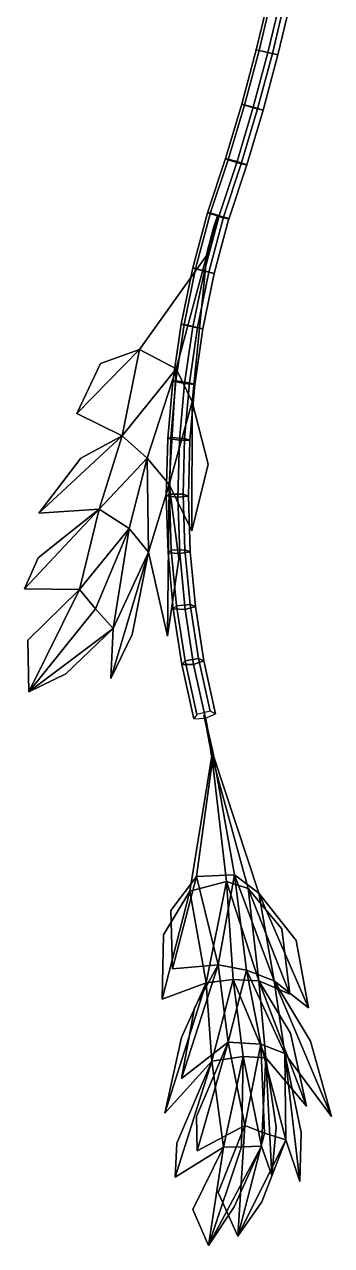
# Model space of a CAD drawing. Header units: metres. Extents: x -349 to 464, y -383 to 362.
# Drawn here: x -22.6 to 8.2, y -383.1 to -260.5 of the extents above; entities that cross this region are included whole.
import ezdxf

# ---------------------------------------------------------------- set-up
doc = ezdxf.new("R2010")
doc.units = ezdxf.units.M

msp = doc.modelspace()

# ---------------------------------------------------------------- linework, layer by layer
at = {"layer": 'Breeder_Leaf', "color": 3}
for points in [[(-11.064, -293.0992, 518.1048), (-7.3865, -295.0323, 513.5683), (-4.2869, -283.6145, 508.9415)], [(-11.064, -293.0992, 518.1048), (-4.2869, -283.6145, 508.9415), (-7.3865, -295.0323, 513.5683)], [(-4.2869, -283.6145, 508.9415), (-7.3865, -295.0323, 513.5683), (-5.7569, -298.3456, 508.1128)], [(-4.2869, -283.6145, 508.9415), (-5.7569, -298.3456, 508.1128), (-7.3865, -295.0323, 513.5683)], [(-11.064, -293.0992, 518.1048), (-17.3657, -299.5096, 527.852), (-12.7993, -301.7716, 521.1808)], [(-11.064, -293.0992, 518.1048), (-12.7993, -301.7716, 521.1808), (-17.3657, -299.5096, 527.852)], [(-11.064, -293.0992, 518.1048), (-14.9875, -294.496, 523.9811), (-17.3657, -299.5096, 527.852)], [(-11.064, -293.0992, 518.1048), (-17.3657, -299.5096, 527.852), (-14.9875, -294.496, 523.9811)], [(-11.064, -293.0992, 518.1048), (-12.7993, -301.7716, 521.1808), (-7.3865, -295.0323, 513.5683)], [(-11.064, -293.0992, 518.1048), (-7.3865, -295.0323, 513.5683), (-12.7993, -301.7716, 521.1808)], [(-12.7993, -301.7716, 521.1808), (-10.2894, -304.0054, 516.4599), (-7.3865, -295.0323, 513.5683)], [(-12.7993, -301.7716, 521.1808), (-7.3865, -295.0323, 513.5683), (-10.2894, -304.0054, 516.4599)], [(-7.3865, -295.0323, 513.5683), (-10.2894, -304.0054, 516.4599), (-8.06756, -306.6414, 511.7973)], [(-7.3865, -295.0323, 513.5683), (-8.06756, -306.6414, 511.7973), (-10.2894, -304.0054, 516.4599)], [(-7.3865, -295.0323, 513.5683), (-8.06756, -306.6414, 511.7973), (-5.7569, -298.3456, 508.1128)], [(-7.3865, -295.0323, 513.5683), (-5.7569, -298.3456, 508.1128), (-8.06756, -306.6414, 511.7973)], [(-8.06756, -306.6414, 511.7973), (-5.8173, -311.3102, 505.1596), (-5.7569, -298.3456, 508.1128)], [(-8.06756, -306.6414, 511.7973), (-5.7569, -298.3456, 508.1128), (-5.8173, -311.3102, 505.1596)], [(-5.8173, -311.3102, 505.1596), (-4.1636, -304.6199, 505.0266), (-5.7569, -298.3456, 508.1128)], [(-5.8173, -311.3102, 505.1596), (-5.7569, -298.3456, 508.1128), (-4.1636, -304.6199, 505.0266)], [(-12.7993, -301.7716, 521.1808), (-21.1648, -309.5202, 531.9243), (-15.1002, -309.1139, 522.9799)], [(-12.7993, -301.7716, 521.1808), (-15.1002, -309.1139, 522.9799), (-21.1648, -309.5202, 531.9243)], [(-12.7993, -301.7716, 521.1808), (-16.9452, -303.9931, 527.9279), (-21.1648, -309.5202, 531.9243)], [(-12.7993, -301.7716, 521.1808), (-21.1648, -309.5202, 531.9243), (-16.9452, -303.9931, 527.9279)], [(-12.7993, -301.7716, 521.1808), (-15.1002, -309.1139, 522.9799), (-10.2894, -304.0054, 516.4599)], [(-12.7993, -301.7716, 521.1808), (-10.2894, -304.0054, 516.4599), (-15.1002, -309.1139, 522.9799)], [(-15.1002, -309.1139, 522.9799), (-12.08976, -311.0743, 519.2153), (-10.2894, -304.0054, 516.4599)], [(-15.1002, -309.1139, 522.9799), (-10.2894, -304.0054, 516.4599), (-12.08976, -311.0743, 519.2153)], [(-10.2894, -304.0054, 516.4599), (-12.08976, -311.0743, 519.2153), (-10.1521, -313.4292, 515.088)], [(-10.2894, -304.0054, 516.4599), (-10.1521, -313.4292, 515.088), (-12.08976, -311.0743, 519.2153)], [(-10.2894, -304.0054, 516.4599), (-10.1521, -313.4292, 515.088), (-8.06756, -306.6414, 511.7973)], [(-10.2894, -304.0054, 516.4599), (-8.06756, -306.6414, 511.7973), (-10.1521, -313.4292, 515.088)], [(-10.1521, -313.4292, 515.088), (-8.2628, -321.8907, 508.5822), (-8.06756, -306.6414, 511.7973)], [(-10.1521, -313.4292, 515.088), (-8.06756, -306.6414, 511.7973), (-8.2628, -321.8907, 508.5822)], [(-8.2628, -321.8907, 508.5822), (-7.1026, -314.1074, 508.4471), (-8.06756, -306.6414, 511.7973)], [(-8.2628, -321.8907, 508.5822), (-8.06756, -306.6414, 511.7973), (-7.1026, -314.1074, 508.4471)], [(-15.1002, -309.1139, 522.9799), (-22.6166, -317.123, 529.308), (-17.09058, -317.1763, 525.6002)], [(-15.1002, -309.1139, 522.9799), (-17.09058, -317.1763, 525.6002), (-22.6166, -317.123, 529.308)], [(-15.1002, -309.1139, 522.9799), (-21.2389, -314.0067, 528.6815), (-22.6166, -317.123, 529.308)], [(-15.1002, -309.1139, 522.9799), (-22.6166, -317.123, 529.308), (-21.2389, -314.0067, 528.6815)], [(-15.1002, -309.1139, 522.9799), (-17.09058, -317.1763, 525.6002), (-12.08976, -311.0743, 519.2153)], [(-15.1002, -309.1139, 522.9799), (-12.08976, -311.0743, 519.2153), (-17.09058, -317.1763, 525.6002)], [(-17.09058, -317.1763, 525.6002), (-15.4929, -319.1398, 521.6427), (-12.08976, -311.0743, 519.2153)], [(-17.09058, -317.1763, 525.6002), (-12.08976, -311.0743, 519.2153), (-15.4929, -319.1398, 521.6427)], [(-12.08976, -311.0743, 519.2153), (-15.4929, -319.1398, 521.6427), (-13.699, -321.1053, 517.7905)], [(-12.08976, -311.0743, 519.2153), (-13.699, -321.1053, 517.7905), (-15.4929, -319.1398, 521.6427)], [(-12.08976, -311.0743, 519.2153), (-13.699, -321.1053, 517.7905), (-10.1521, -313.4292, 515.088)], [(-12.08976, -311.0743, 519.2153), (-10.1521, -313.4292, 515.088), (-13.699, -321.1053, 517.7905)], [(-13.699, -321.1053, 517.7905), (-13.9504, -326.1296, 512.5123), (-10.1521, -313.4292, 515.088)], [(-13.699, -321.1053, 517.7905), (-10.1521, -313.4292, 515.088), (-13.9504, -326.1296, 512.5123)], [(-13.9504, -326.1296, 512.5123), (-11.8038, -321.7133, 511.8895), (-10.1521, -313.4292, 515.088)], [(-13.9504, -326.1296, 512.5123), (-10.1521, -313.4292, 515.088), (-11.8038, -321.7133, 511.8895)], [(-17.09058, -317.1763, 525.6002), (-22.2627, -322.2799, 525.2549), (-22.1833, -327.4681, 522.1841)], [(-17.09058, -317.1763, 525.6002), (-22.1833, -327.4681, 522.1841), (-22.2627, -322.2799, 525.2549)], [(-17.09058, -317.1763, 525.6002), (-22.1833, -327.4681, 522.1841), (-15.4929, -319.1398, 521.6427)], [(-17.09058, -317.1763, 525.6002), (-15.4929, -319.1398, 521.6427), (-22.1833, -327.4681, 522.1841)], [(-15.4929, -319.1398, 521.6427), (-22.1833, -327.4681, 522.1841), (-13.699, -321.1053, 517.7905)], [(-15.4929, -319.1398, 521.6427), (-13.699, -321.1053, 517.7905), (-22.1833, -327.4681, 522.1841)], [(-22.1833, -327.4681, 522.1841), (-18.4585, -325.6565, 519.042), (-13.699, -321.1053, 517.7905)], [(-22.1833, -327.4681, 522.1841), (-13.699, -321.1053, 517.7905), (-18.4585, -325.6565, 519.042)], [(-6.01143, -347.4688, 521.0086), (-2.3165, -346.5021, 516.1864), (-3.7934, -333.9067, 515.4406)], [(-6.01143, -347.4688, 521.0086), (-3.7934, -333.9067, 515.4406), (-2.3165, -346.5021, 516.1864)], [(-5.3253, -346.0015, 524.1641), (-1.5212, -345.8316, 519.3329), (-3.6731, -333.7837, 515.927)], [(-5.3253, -346.0015, 524.1641), (-3.6731, -333.7837, 515.927), (-1.5212, -345.8316, 519.3329)], [(-3.7934, -333.9067, 515.4406), (-2.3165, -346.5021, 516.1864), (-0.1386, -347.2109, 510.0098)], [(-3.7934, -333.9067, 515.4406), (-0.1386, -347.2109, 510.0098), (-2.3165, -346.5021, 516.1864)], [(-3.6731, -333.7837, 515.927), (-1.5212, -345.8316, 519.3329), (0.9108, -347.6734, 513.4944)], [(-3.6731, -333.7837, 515.927), (0.9108, -347.6734, 513.4944), (-1.5212, -345.8316, 519.3329)], [(-5.3253, -346.0015, 524.1641), (-7.9031, -349.4134, 529.9598), (-7.7506, -355.2882, 533.3122)], [(-5.3253, -346.0015, 524.1641), (-7.7506, -355.2882, 533.3122), (-7.9031, -349.4134, 529.9598)], [(-5.3253, -346.0015, 524.1641), (-7.7506, -355.2882, 533.3122), (-3.159, -354.8581, 526.2975)], [(-5.3253, -346.0015, 524.1641), (-3.159, -354.8581, 526.2975), (-7.7506, -355.2882, 533.3122)], [(-6.01143, -347.4688, 521.0086), (-4.3511, -356.6829, 521.1741), (-2.3165, -346.5021, 516.1864)], [(-6.01143, -347.4688, 521.0086), (-2.3165, -346.5021, 516.1864), (-4.3511, -356.6829, 521.1741)], [(-5.3253, -346.0015, 524.1641), (-3.159, -354.8581, 526.2975), (-1.5212, -345.8316, 519.3329)], [(-5.3253, -346.0015, 524.1641), (-1.5212, -345.8316, 519.3329), (-3.159, -354.8581, 526.2975)], [(-4.3511, -356.6829, 521.1741), (-1.659, -356.3436, 516.0542), (-2.3165, -346.5021, 516.1864)], [(-4.3511, -356.6829, 521.1741), (-2.3165, -346.5021, 516.1864), (-1.659, -356.3436, 516.0542)], [(-3.159, -354.8581, 526.2975), (-0.3099, -355.4249, 521.2838), (-1.5212, -345.8316, 519.3329)], [(-3.159, -354.8581, 526.2975), (-1.5212, -345.8316, 519.3329), (-0.3099, -355.4249, 521.2838)], [(-2.3165, -346.5021, 516.1864), (0.9086, -356.4802, 510.8568), (-0.1386, -347.2109, 510.0098)], [(-2.3165, -346.5021, 516.1864), (-0.1386, -347.2109, 510.0098), (0.9086, -356.4802, 510.8568)], [(-2.3165, -346.5021, 516.1864), (-1.659, -356.3436, 516.0542), (0.9086, -356.4802, 510.8568)], [(-2.3165, -346.5021, 516.1864), (0.9086, -356.4802, 510.8568), (-1.659, -356.3436, 516.0542)], [(-1.5212, -345.8316, 519.3329), (2.4444, -356.4801, 516.2913), (0.9108, -347.6734, 513.4944)], [(-1.5212, -345.8316, 519.3329), (0.9108, -347.6734, 513.4944), (2.4444, -356.4801, 516.2913)], [(-1.5212, -345.8316, 519.3329), (-0.3099, -355.4249, 521.2838), (2.4444, -356.4801, 516.2913)], [(-1.5212, -345.8316, 519.3329), (2.4444, -356.4801, 516.2913), (-0.3099, -355.4249, 521.2838)], [(-6.01143, -347.4688, 521.0086), (-8.7977, -358.3178, 528.1044), (-4.3511, -356.6829, 521.1741)], [(-6.01143, -347.4688, 521.0086), (-4.3511, -356.6829, 521.1741), (-8.7977, -358.3178, 528.1044)], [(-6.01143, -347.4688, 521.0086), (-8.662, -351.8712, 526.0554), (-8.7977, -358.3178, 528.1044)], [(-6.01143, -347.4688, 521.0086), (-8.7977, -358.3178, 528.1044), (-8.662, -351.8712, 526.0554)], [(0.9086, -356.4802, 510.8568), (4.0291, -357.811, 503.1488), (-0.1386, -347.2109, 510.0098)], [(0.9086, -356.4802, 510.8568), (-0.1386, -347.2109, 510.0098), (4.0291, -357.811, 503.1488)], [(4.0291, -357.811, 503.1488), (3.2441, -351.2636, 505.1558), (-0.1386, -347.2109, 510.0098)], [(4.0291, -357.811, 503.1488), (-0.1386, -347.2109, 510.0098), (3.2441, -351.2636, 505.1558)], [(2.4444, -356.4801, 516.2913), (5.9063, -359.1891, 509.1082), (0.9108, -347.6734, 513.4944)], [(2.4444, -356.4801, 516.2913), (0.9108, -347.6734, 513.4944), (5.9063, -359.1891, 509.1082)], [(5.9063, -359.1891, 509.1082), (4.6854, -352.4292, 509.678), (0.9108, -347.6734, 513.4944)], [(5.9063, -359.1891, 509.1082), (0.9108, -347.6734, 513.4944), (4.6854, -352.4292, 509.678)], [(-3.159, -354.8581, 526.2975), (-6.848, -366.2978, 536.3458), (-2.1414, -362.6261, 527.3286)], [(-3.159, -354.8581, 526.2975), (-2.1414, -362.6261, 527.3286), (-6.848, -366.2978, 536.3458)], [(-3.159, -354.8581, 526.2975), (-5.541, -359.188, 532.8721), (-6.848, -366.2978, 536.3458)], [(-3.159, -354.8581, 526.2975), (-6.848, -366.2978, 536.3458), (-5.541, -359.188, 532.8721)], [(-3.159, -354.8581, 526.2975), (-2.1414, -362.6261, 527.3286), (-0.3099, -355.4249, 521.2838)], [(-3.159, -354.8581, 526.2975), (-0.3099, -355.4249, 521.2838), (-2.1414, -362.6261, 527.3286)], [(-2.1414, -362.6261, 527.3286), (1.1224, -362.8252, 523.2806), (-0.3099, -355.4249, 521.2838)], [(-2.1414, -362.6261, 527.3286), (-0.3099, -355.4249, 521.2838), (1.1224, -362.8252, 523.2806)], [(-0.3099, -355.4249, 521.2838), (3.5428, -363.7908, 518.8597), (2.4444, -356.4801, 516.2913)], [(-0.3099, -355.4249, 521.2838), (2.4444, -356.4801, 516.2913), (3.5428, -363.7908, 518.8597)], [(-0.3099, -355.4249, 521.2838), (1.1224, -362.8252, 523.2806), (3.5428, -363.7908, 518.8597)], [(-0.3099, -355.4249, 521.2838), (3.5428, -363.7908, 518.8597), (1.1224, -362.8252, 523.2806)], [(-4.3511, -356.6829, 521.1741), (-8.5114, -369.7516, 528.7467), (-3.7947, -364.5388, 520.5294)], [(-4.3511, -356.6829, 521.1741), (-3.7947, -364.5388, 520.5294), (-8.5114, -369.7516, 528.7467)], [(-4.3511, -356.6829, 521.1741), (-6.8454, -362.1558, 526.7842), (-8.5114, -369.7516, 528.7467)], [(-4.3511, -356.6829, 521.1741), (-8.5114, -369.7516, 528.7467), (-6.8454, -362.1558, 526.7842)], [(-4.3511, -356.6829, 521.1741), (-3.7947, -364.5388, 520.5294), (-1.659, -356.3436, 516.0542)], [(-4.3511, -356.6829, 521.1741), (-1.659, -356.3436, 516.0542), (-3.7947, -364.5388, 520.5294)], [(-3.7947, -364.5388, 520.5294), (-0.6437, -364.0664, 516.4153), (-1.659, -356.3436, 516.0542)], [(-3.7947, -364.5388, 520.5294), (-1.659, -356.3436, 516.0542), (-0.6437, -364.0664, 516.4153)], [(-1.659, -356.3436, 516.0542), (1.6094, -364.2168, 511.8071), (0.9086, -356.4802, 510.8568)], [(-1.659, -356.3436, 516.0542), (0.9086, -356.4802, 510.8568), (1.6094, -364.2168, 511.8071)], [(-1.659, -356.3436, 516.0542), (-0.6437, -364.0664, 516.4153), (1.6094, -364.2168, 511.8071)], [(-1.659, -356.3436, 516.0542), (1.6094, -364.2168, 511.8071), (-0.6437, -364.0664, 516.4153)], [(1.6094, -364.2168, 511.8071), (5.7182, -369.0704, 503.0292), (0.9086, -356.4802, 510.8568)], [(1.6094, -364.2168, 511.8071), (0.9086, -356.4802, 510.8568), (5.7182, -369.0704, 503.0292)], [(5.7182, -369.0704, 503.0292), (4.09372, -361.7319, 505.364), (0.9086, -356.4802, 510.8568)], [(5.7182, -369.0704, 503.0292), (0.9086, -356.4802, 510.8568), (4.09372, -361.7319, 505.364)], [(3.5428, -363.7908, 518.8597), (8.226, -370.0997, 511.3927), (2.4444, -356.4801, 516.2913)], [(3.5428, -363.7908, 518.8597), (2.4444, -356.4801, 516.2913), (8.226, -370.0997, 511.3927)], [(8.226, -370.0997, 511.3927), (6.1115, -362.5515, 512.0977), (2.4444, -356.4801, 516.2913)], [(8.226, -370.0997, 511.3927), (2.4444, -356.4801, 516.2913), (6.1115, -362.5515, 512.0977)], [(-2.1414, -362.6261, 527.3286), (-5.3298, -370.1045, 532.6237), (-5.2732, -373.5542, 532.9371)], [(-2.1414, -362.6261, 527.3286), (-5.2732, -373.5542, 532.9371), (-5.3298, -370.1045, 532.6237)], [(-2.1414, -362.6261, 527.3286), (-5.2732, -373.5542, 532.9371), (-0.4884, -370.9934, 529.0852)], [(-2.1414, -362.6261, 527.3286), (-0.4884, -370.9934, 529.0852), (-5.2732, -373.5542, 532.9371)], [(-2.1414, -362.6261, 527.3286), (-0.4884, -370.9934, 529.0852), (1.1224, -362.8252, 523.2806)], [(-2.1414, -362.6261, 527.3286), (1.1224, -362.8252, 523.2806), (-0.4884, -370.9934, 529.0852)], [(-0.4884, -370.9934, 529.0852), (1.4756, -371.7594, 524.887), (1.1224, -362.8252, 523.2806)], [(-0.4884, -370.9934, 529.0852), (1.1224, -362.8252, 523.2806), (1.4756, -371.7594, 524.887)], [(1.1224, -362.8252, 523.2806), (3.627, -372.4559, 520.7873), (3.5428, -363.7908, 518.8597)], [(1.1224, -362.8252, 523.2806), (3.5428, -363.7908, 518.8597), (3.627, -372.4559, 520.7873)], [(1.1224, -362.8252, 523.2806), (1.4756, -371.7594, 524.887), (3.627, -372.4559, 520.7873)], [(1.1224, -362.8252, 523.2806), (3.627, -372.4559, 520.7873), (1.4756, -371.7594, 524.887)], [(-3.7947, -364.5388, 520.5294), (-2.6249, -373.1675, 520.4467), (-0.6437, -364.0664, 516.4153)], [(-3.7947, -364.5388, 520.5294), (-0.6437, -364.0664, 516.4153), (-2.6249, -373.1675, 520.4467)], [(-2.6249, -373.1675, 520.4467), (-0.8094, -373.1443, 516.1139), (-0.6437, -364.0664, 516.4153)], [(-2.6249, -373.1675, 520.4467), (-0.6437, -364.0664, 516.4153), (-0.8094, -373.1443, 516.1139)], [(-0.6437, -364.0664, 516.4153), (-0.8094, -373.1443, 516.1139), (1.1994, -373.0843, 511.8852)], [(-0.6437, -364.0664, 516.4153), (1.1994, -373.0843, 511.8852), (-0.8094, -373.1443, 516.1139)], [(-0.6437, -364.0664, 516.4153), (1.1994, -373.0843, 511.8852), (1.6094, -364.2168, 511.8071)], [(-0.6437, -364.0664, 516.4153), (1.6094, -364.2168, 511.8071), (1.1994, -373.0843, 511.8852)], [(3.627, -372.4559, 520.7873), (5.05376, -376.6396, 514.9885), (3.5428, -363.7908, 518.8597)], [(3.627, -372.4559, 520.7873), (3.5428, -363.7908, 518.8597), (5.05376, -376.6396, 514.9885)], [(5.05376, -376.6396, 514.9885), (5.1698, -371.6947, 514.8021), (3.5428, -363.7908, 518.8597)], [(5.05376, -376.6396, 514.9885), (3.5428, -363.7908, 518.8597), (5.1698, -371.6947, 514.8021)], [(-3.7947, -364.5388, 520.5294), (-7.4695, -376.2077, 523.8489), (-2.6249, -373.1675, 520.4467)], [(-3.7947, -364.5388, 520.5294), (-2.6249, -373.1675, 520.4467), (-7.4695, -376.2077, 523.8489)], [(-3.7947, -364.5388, 520.5294), (-7.3188, -372.7714, 524.2625), (-7.4695, -376.2077, 523.8489)], [(-3.7947, -364.5388, 520.5294), (-7.4695, -376.2077, 523.8489), (-7.3188, -372.7714, 524.2625)], [(1.1994, -373.0843, 511.8852), (2.2293, -376.0312, 505.2958), (1.6094, -364.2168, 511.8071)], [(1.1994, -373.0843, 511.8852), (1.6094, -364.2168, 511.8071), (2.2293, -376.0312, 505.2958)], [(2.2293, -376.0312, 505.2958), (2.6481, -371.1717, 506.1384), (1.6094, -364.2168, 511.8071)], [(2.2293, -376.0312, 505.2958), (1.6094, -364.2168, 511.8071), (2.6481, -371.1717, 506.1384)], [(-0.4884, -370.9934, 529.0852), (-3.1519, -377.7196, 528.3222), (-1.1962, -382.1149, 524.6877)], [(-0.4884, -370.9934, 529.0852), (-1.1962, -382.1149, 524.6877), (-3.1519, -377.7196, 528.3222)], [(-0.4884, -370.9934, 529.0852), (-1.1962, -382.1149, 524.6877), (1.4756, -371.7594, 524.887)], [(-0.4884, -370.9934, 529.0852), (1.4756, -371.7594, 524.887), (-1.1962, -382.1149, 524.6877)], [(1.4756, -371.7594, 524.887), (-1.1962, -382.1149, 524.6877), (3.627, -372.4559, 520.7873)], [(1.4756, -371.7594, 524.887), (3.627, -372.4559, 520.7873), (-1.1962, -382.1149, 524.6877)], [(-1.1962, -382.1149, 524.6877), (1.2315, -378.6553, 521.6601), (3.627, -372.4559, 520.7873)], [(-1.1962, -382.1149, 524.6877), (3.627, -372.4559, 520.7873), (1.2315, -378.6553, 521.6601)], [(-2.6249, -373.1675, 520.4467), (-5.7181, -379.4241, 518.3959), (-4.1236, -383.0613, 513.8593)], [(-2.6249, -373.1675, 520.4467), (-4.1236, -383.0613, 513.8593), (-5.7181, -379.4241, 518.3959)], [(-0.8094, -373.1443, 516.1139), (-4.1236, -383.0613, 513.8593), (1.1994, -373.0843, 511.8852)], [(-0.8094, -373.1443, 516.1139), (1.1994, -373.0843, 511.8852), (-4.1236, -383.0613, 513.8593)], [(-4.1236, -383.0613, 513.8593), (-1.5559, -379.1848, 511.5335), (1.1994, -373.0843, 511.8852)], [(-4.1236, -383.0613, 513.8593), (1.1994, -373.0843, 511.8852), (-1.5559, -379.1848, 511.5335)], [(-2.6249, -373.1675, 520.4467), (-4.1236, -383.0613, 513.8593), (-0.8094, -373.1443, 516.1139)], [(-2.6249, -373.1675, 520.4467), (-0.8094, -373.1443, 516.1139), (-4.1236, -383.0613, 513.8593)]]:
    msp.add_3dface(points, dxfattribs=at)
at = {"layer": 'Breeder_Petiole', "color": 3}
for points in [[(2.2691, -257.5062, 509.6837), (0.9533, -263.0625, 509.6895), (0.67, -262.9967, 508.317), (1.9788, -257.4742, 508.3115)], [(1.9788, -257.4742, 508.3115), (0.67, -262.9967, 508.317), (1.8378, -263.274, 507.6368), (3.1516, -257.73, 507.6315)], [(3.6143, -257.781, 509.8186), (2.2893, -263.3788, 509.8244), (0.9533, -263.0625, 509.6895), (2.2691, -257.5062, 509.6837)], [(3.1516, -257.73, 507.6315), (1.8378, -263.274, 507.6368), (2.8328, -263.5088, 508.5631), (4.1566, -257.9185, 508.5576)], [(4.1566, -257.9185, 508.5576), (2.8328, -263.5088, 508.5631), (2.2893, -263.3788, 509.8244), (3.6143, -257.781, 509.8186)], [(0.9533, -263.0625, 509.6895), (-0.5234, -268.5772, 509.5872), (-0.7986, -268.478, 508.2151), (0.67, -262.9967, 508.317)], [(0.67, -262.9967, 508.317), (-0.7986, -268.478, 508.2151), (0.3634, -268.7766, 507.5344), (1.8378, -263.274, 507.6368)], [(2.2893, -263.3788, 509.8244), (0.8022, -268.9347, 509.7214), (-0.5234, -268.5772, 509.5872), (0.9533, -263.0625, 509.6895)], [(1.8378, -263.274, 507.6368), (0.3634, -268.7766, 507.5344), (1.3472, -269.0573, 508.46), (2.8328, -263.5088, 508.5631)], [(2.8328, -263.5088, 508.5631), (1.3472, -269.0573, 508.46), (0.8022, -268.9347, 509.7214), (2.2893, -263.3788, 509.8244)], [(-0.5234, -268.5772, 509.5872), (-2.1593, -274.0437, 509.3771), (-2.4256, -273.9113, 508.0061), (-0.7986, -268.478, 508.2151)], [(-0.7986, -268.478, 508.2151), (-2.4256, -273.9113, 508.0061), (-1.2696, -274.231, 507.3244), (0.3634, -268.7766, 507.5344)], [(0.8022, -268.9347, 509.7214), (-0.8452, -274.4421, 509.5097), (-2.1593, -274.0437, 509.3771), (-0.5234, -268.5772, 509.5872)], [(0.3634, -268.7766, 507.5344), (-1.2696, -274.231, 507.3244), (-0.2985, -274.5573, 508.2484), (1.3472, -269.0573, 508.46)], [(1.3472, -269.0573, 508.46), (-0.2985, -274.5573, 508.2484), (-0.8452, -274.4421, 509.5097), (0.8022, -268.9347, 509.7214)], [(-2.1593, -274.0437, 509.3771), (-3.9524, -279.4555, 509.0595), (-4.2087, -279.2902, 507.6902), (-2.4256, -273.9113, 508.0061)], [(-2.4256, -273.9113, 508.0061), (-4.2087, -279.2902, 507.6902), (-3.05959, -279.6308, 507.0071), (-1.2696, -274.231, 507.3244)], [(-0.8452, -274.4421, 509.5097), (-2.651, -279.8944, 509.1898), (-3.9524, -279.4555, 509.0595), (-2.1593, -274.0437, 509.3771)], [(-1.2696, -274.231, 507.3244), (-3.05959, -279.6308, 507.0071), (-2.1023, -280.0021, 507.9286), (-0.2985, -274.5573, 508.2484)], [(-0.2985, -274.5573, 508.2484), (-2.1023, -280.0021, 507.9286), (-2.651, -279.8944, 509.1898), (-0.8452, -274.4421, 509.5097)], [(-3.9548, -279.4673, 509.06), (-5.4332, -284.9878, 508.9571), (-5.7108, -284.8879, 507.5856), (-4.2324, -279.3674, 507.6885)], [(-4.2324, -279.3674, 507.6885), (-5.7108, -284.8879, 507.5856), (-4.5498, -285.1861, 506.9027), (-3.07147, -279.6656, 507.0056)], [(-2.6289, -279.8248, 509.1917), (-4.1072, -285.3453, 509.0889), (-5.4332, -284.9878, 508.9571), (-3.9548, -279.4673, 509.06)], [(-3.07147, -279.6656, 507.0056), (-4.5498, -285.1861, 506.9027), (-3.5644, -285.4672, 507.8264), (-2.08611, -279.9467, 507.9293)], [(-2.08611, -279.9467, 507.9293), (-3.5644, -285.4672, 507.8264), (-4.1072, -285.3453, 509.0889), (-2.6289, -279.8248, 509.1917)], [(-3.5047, -280.5369, 508.2213), (-3.637, -280.9827, 508.2622), (-3.6477, -280.9838, 508.2163), (-3.5148, -280.5357, 508.1748)], [(-3.5148, -280.5357, 508.1748), (-3.6477, -280.9838, 508.2163), (-3.6097, -280.9972, 508.1934), (-3.4763, -280.5486, 508.1517)], [(-3.4602, -280.5504, 508.2257), (-3.5927, -280.9955, 508.2666), (-3.637, -280.9827, 508.2622), (-3.5047, -280.5369, 508.2213)], [(-3.4763, -280.5486, 508.1517), (-3.6097, -280.9972, 508.1934), (-3.5759, -281.0044, 508.2242), (-3.4428, -280.5576, 508.1829)], [(-3.4428, -280.5576, 508.1829), (-3.5759, -281.0044, 508.2242), (-3.5927, -280.9955, 508.2666), (-3.4602, -280.5504, 508.2257)], [(-3.3674, -280.091, 508.2026), (-3.5047, -280.5369, 508.2213), (-3.5148, -280.5357, 508.1748), (-3.3768, -280.0876, 508.1558)], [(-3.3768, -280.0876, 508.1558), (-3.5148, -280.5357, 508.1748), (-3.4763, -280.5486, 508.1517), (-3.3378, -280.0999, 508.1325)], [(-3.3227, -280.1053, 508.2071), (-3.4602, -280.5504, 508.2257), (-3.5047, -280.5369, 508.2213), (-3.3674, -280.091, 508.2026)], [(-3.3378, -280.0999, 508.1325), (-3.4763, -280.5486, 508.1517), (-3.4428, -280.5576, 508.1829), (-3.3046, -280.1108, 508.164)], [(-3.3046, -280.1108, 508.164), (-3.4428, -280.5576, 508.1829), (-3.4602, -280.5504, 508.2257), (-3.3227, -280.1053, 508.2071)], [(-3.2249, -279.6452, 508.2065), (-3.3674, -280.091, 508.2026), (-3.3768, -280.0876, 508.1558), (-3.2345, -279.6418, 508.1593)], [(-3.2345, -279.6418, 508.1593), (-3.3768, -280.0876, 508.1558), (-3.3378, -280.0999, 508.1325), (-3.1952, -279.6542, 508.1358)], [(-3.1799, -279.6596, 508.211), (-3.3227, -280.1053, 508.2071), (-3.3674, -280.091, 508.2026), (-3.2249, -279.6452, 508.2065)], [(-3.1952, -279.6542, 508.1358), (-3.3378, -280.0999, 508.1325), (-3.3046, -280.1108, 508.164), (-3.1617, -279.6651, 508.1675)], [(-3.1617, -279.6651, 508.1675), (-3.3046, -280.1108, 508.164), (-3.3227, -280.1053, 508.2071), (-3.1799, -279.6596, 508.211)], [(-3.8854, -281.8702, 508.4107), (-4.00078, -282.3098, 508.518), (-4.01303, -282.3173, 508.4742), (-3.8971, -281.8756, 508.3661)], [(-3.8971, -281.8756, 508.3661), (-4.01303, -282.3173, 508.4742), (-3.9764, -282.3323, 508.4521), (-3.8601, -281.8901, 508.3438)], [(-3.8413, -281.8815, 508.4148), (-3.9568, -282.3203, 508.5219), (-4.00078, -282.3098, 508.518), (-3.8854, -281.8702, 508.4107)], [(-3.8601, -281.8901, 508.3438), (-3.9764, -282.3323, 508.4521), (-3.9419, -282.3342, 508.4814), (-3.8258, -281.8938, 508.3737)], [(-3.8258, -281.8938, 508.3737), (-3.9419, -282.3342, 508.4814), (-3.9568, -282.3203, 508.5219), (-3.8413, -281.8815, 508.4148)], [(-3.764, -281.4275, 508.3254), (-3.8854, -281.8702, 508.4107), (-3.8971, -281.8756, 508.3661), (-3.7753, -281.4308, 508.2801)], [(-3.7753, -281.4308, 508.2801), (-3.8971, -281.8756, 508.3661), (-3.8601, -281.8901, 508.3438), (-3.7378, -281.4447, 508.2574)], [(-3.7198, -281.4396, 508.3297), (-3.8413, -281.8815, 508.4148), (-3.8854, -281.8702, 508.4107), (-3.764, -281.4275, 508.3254)], [(-3.7378, -281.4447, 508.2574), (-3.8601, -281.8901, 508.3438), (-3.8258, -281.8938, 508.3737), (-3.7037, -281.4501, 508.2879)], [(-3.7037, -281.4501, 508.2879), (-3.8258, -281.8938, 508.3737), (-3.8413, -281.8815, 508.4148), (-3.7198, -281.4396, 508.3297)], [(-3.637, -280.9827, 508.2622), (-3.764, -281.4275, 508.3254), (-3.7753, -281.4308, 508.2801), (-3.6477, -280.9838, 508.2163)], [(-3.6477, -280.9838, 508.2163), (-3.7753, -281.4308, 508.2801), (-3.7378, -281.4447, 508.2574), (-3.6097, -280.9972, 508.1934)], [(-3.5927, -280.9955, 508.2666), (-3.7198, -281.4396, 508.3297), (-3.764, -281.4275, 508.3254), (-3.637, -280.9827, 508.2622)], [(-3.6097, -280.9972, 508.1934), (-3.7378, -281.4447, 508.2574), (-3.7037, -281.4501, 508.2879), (-3.5759, -281.0044, 508.2242)], [(-3.5759, -281.0044, 508.2242), (-3.7037, -281.4501, 508.2879), (-3.7198, -281.4396, 508.3297), (-3.5927, -280.9955, 508.2666)], [(-4.2125, -283.1751, 508.7971), (-4.3086, -283.5987, 508.9685), (-4.3222, -283.6122, 508.9274), (-4.2256, -283.1866, 508.7552)], [(-4.2256, -283.1866, 508.7552), (-4.3222, -283.6122, 508.9274), (-4.2866, -283.6288, 508.9062), (-4.1899, -283.2026, 508.7338)], [(-4.169, -283.1843, 508.8006), (-4.265, -283.6072, 508.9717), (-4.3086, -283.5987, 508.9685), (-4.2125, -283.1751, 508.7971)], [(-4.1899, -283.2026, 508.7338), (-4.2866, -283.6288, 508.9062), (-4.2514, -283.6258, 508.9335), (-4.1551, -283.2012, 508.7617)], [(-4.1551, -283.2012, 508.7617), (-4.2514, -283.6258, 508.9335), (-4.265, -283.6072, 508.9717), (-4.169, -283.1843, 508.8006)], [(-4.1099, -282.7451, 508.6469), (-4.2125, -283.1751, 508.7971), (-4.2256, -283.1866, 508.7552), (-4.1226, -282.7546, 508.604)], [(-4.1226, -282.7546, 508.604), (-4.2256, -283.1866, 508.7552), (-4.1899, -283.2026, 508.7338), (-4.08646, -282.7701, 508.5823)], [(-4.06622, -282.7549, 508.6506), (-4.169, -283.1843, 508.8006), (-4.2125, -283.1751, 508.7971), (-4.1099, -282.7451, 508.6469)], [(-4.08646, -282.7701, 508.5823), (-4.1899, -283.2026, 508.7338), (-4.1551, -283.2012, 508.7617), (-4.0518, -282.7704, 508.6109)], [(-4.0518, -282.7704, 508.6109), (-4.1551, -283.2012, 508.7617), (-4.169, -283.1843, 508.8006), (-4.06622, -282.7549, 508.6506)], [(-4.00078, -282.3098, 508.518), (-4.1099, -282.7451, 508.6469), (-4.1226, -282.7546, 508.604), (-4.01303, -282.3173, 508.4742)], [(-4.01303, -282.3173, 508.4742), (-4.1226, -282.7546, 508.604), (-4.08646, -282.7701, 508.5823), (-3.9764, -282.3323, 508.4521)], [(-3.9568, -282.3203, 508.5219), (-4.06622, -282.7549, 508.6506), (-4.1099, -282.7451, 508.6469), (-4.00078, -282.3098, 508.518)], [(-3.9764, -282.3323, 508.4521), (-4.08646, -282.7701, 508.5823), (-4.0518, -282.7704, 508.6109), (-3.9419, -282.3342, 508.4814)], [(-3.9419, -282.3342, 508.4814), (-4.0518, -282.7704, 508.6109), (-4.06622, -282.7549, 508.6506), (-3.9568, -282.3203, 508.5219)], [(-5.4332, -284.9878, 508.9571), (-6.5891, -290.5968, 509.0706), (-6.8841, -290.5635, 507.6995), (-5.7108, -284.8879, 507.5856)], [(-5.7108, -284.8879, 507.5856), (-6.8841, -290.5635, 507.6995), (-5.7138, -290.8186, 507.0151), (-4.5498, -285.1861, 506.9027)], [(-4.1072, -285.3453, 509.0889), (-5.2434, -290.8717, 509.2006), (-6.5891, -290.5968, 509.0706), (-5.4332, -284.9878, 508.9571)], [(-4.5498, -285.1861, 506.9027), (-5.7138, -290.8186, 507.0151), (-4.7056, -291.008, 507.9375), (-3.5644, -285.4672, 507.8264)], [(-3.5644, -285.4672, 507.8264), (-4.7056, -291.008, 507.9375), (-5.2434, -290.8717, 509.2006), (-4.1072, -285.3453, 509.0889)], [(-6.5891, -290.5968, 509.0706), (-7.4143, -296.2555, 509.3988), (-7.7229, -296.2897, 508.0307), (-6.8841, -290.5635, 507.6995)], [(-6.8841, -290.5635, 507.6995), (-7.7229, -296.2897, 508.0307), (-6.5457, -296.5013, 507.3432), (-5.7138, -290.8186, 507.0151)], [(-5.2434, -290.8717, 509.2006), (-6.0538, -296.4468, 509.5239), (-7.4143, -296.2555, 509.3988), (-6.5891, -290.5968, 509.0706)], [(-5.7138, -290.8186, 507.0151), (-6.5457, -296.5013, 507.3432), (-5.52, -296.5979, 508.2607), (-4.7056, -291.008, 507.9375)], [(-4.7056, -291.008, 507.9375), (-5.52, -296.5979, 508.2607), (-6.0538, -296.4468, 509.5239), (-5.2434, -290.8717, 509.2006)], [(-7.4143, -296.2555, 509.3988), (-7.9046, -301.9368, 509.94), (-8.2227, -302.0389, 508.5775), (-7.7229, -296.2897, 508.0307)], [(-7.7229, -296.2897, 508.0307), (-8.2227, -302.0389, 508.5775), (-7.04137, -302.2068, 507.8852), (-6.5457, -296.5013, 507.3432)], [(-6.0538, -296.4468, 509.5239), (-6.5341, -302.0441, 510.057), (-7.9046, -301.9368, 509.94), (-7.4143, -296.2555, 509.3988)], [(-6.5457, -296.5013, 507.3432), (-7.04137, -302.2068, 507.8852), (-6.00375, -302.21, 508.7943), (-5.52, -296.5979, 508.2607)], [(-5.52, -296.5979, 508.2607), (-6.00375, -302.21, 508.7943), (-6.5341, -302.0441, 510.057), (-6.0538, -296.4468, 509.5239)], [(-7.9046, -301.9368, 509.94), (-8.05736, -307.6132, 510.6909), (-8.381, -307.7835, 509.3366), (-8.2227, -302.0389, 508.5775)], [(-8.2227, -302.0389, 508.5775), (-8.381, -307.7835, 509.3366), (-7.198, -307.9078, 508.6379), (-7.04137, -302.2068, 507.8852)], [(-6.5341, -302.0441, 510.057), (-6.682, -307.6364, 510.7967), (-8.05736, -307.6132, 510.6909), (-7.9046, -301.9368, 509.94)], [(-7.04137, -302.2068, 507.8852), (-7.198, -307.9078, 508.6379), (-6.1539, -307.8174, 509.5351), (-6.00375, -302.21, 508.7943)], [(-6.00375, -302.21, 508.7943), (-6.1539, -307.8174, 509.5351), (-6.682, -307.6364, 510.7967), (-6.5341, -302.0441, 510.057)], [(-8.05736, -307.6132, 510.6909), (-7.8716, -313.2577, 511.6478), (-8.1967, -313.4959, 510.304), (-8.381, -307.7835, 509.3366)], [(-6.682, -307.6364, 510.7967), (-6.4964, -313.1971, 511.7393), (-7.8716, -313.2577, 511.6478), (-8.05736, -307.6132, 510.6909)], [(-6.1539, -307.8174, 509.5351), (-5.9698, -313.3932, 510.4793), (-6.4964, -313.1971, 511.7393), (-6.682, -307.6364, 510.7967)], [(-8.381, -307.7835, 509.3366), (-8.1967, -313.4959, 510.304), (-7.0147, -313.5769, 509.5974), (-7.198, -307.9078, 508.6379)], [(-7.198, -307.9078, 508.6379), (-7.0147, -313.5769, 509.5974), (-5.9698, -313.3932, 510.4793), (-6.1539, -307.8174, 509.5351)], [(-7.8716, -313.2577, 511.6478), (-7.3479, -318.843, 512.8054), (-7.6705, -319.1488, 511.4748), (-8.1967, -313.4959, 510.304)], [(-8.1967, -313.4959, 510.304), (-7.6705, -319.1488, 511.4748), (-6.492, -319.1868, 510.7586), (-7.0147, -313.5769, 509.5974)], [(-6.4964, -313.1971, 511.7393), (-5.9779, -318.6993, 512.8796), (-7.3479, -318.843, 512.8054), (-7.8716, -313.2577, 511.6478)], [(-7.0147, -313.5769, 509.5974), (-6.492, -319.1868, 510.7586), (-5.4519, -318.9106, 511.6219), (-5.9698, -313.3932, 510.4793)], [(-5.9698, -313.3932, 510.4793), (-5.4519, -318.9106, 511.6219), (-5.9779, -318.6993, 512.8796), (-6.4964, -313.1971, 511.7393)], [(-5.9779, -318.6993, 512.8796), (-5.1288, -324.1167, 514.2119), (-6.4887, -324.3422, 514.158), (-7.3479, -318.843, 512.8054)], [(-5.4519, -318.9106, 511.6219), (-4.6025, -324.343, 512.9568), (-5.1288, -324.1167, 514.2119), (-5.9779, -318.6993, 512.8796)], [(-7.3479, -318.843, 512.8054), (-6.4887, -324.3422, 514.158), (-6.8046, -324.7148, 512.8428), (-7.6705, -319.1488, 511.4748)], [(-7.6705, -319.1488, 511.4748), (-6.8046, -324.7148, 512.8428), (-5.6323, -324.7106, 512.1156), (-6.492, -319.1868, 510.7586)], [(-6.492, -319.1868, 510.7586), (-5.6323, -324.7106, 512.1156), (-4.6025, -324.343, 512.9568), (-5.4519, -318.9106, 511.6219)], [(-6.4887, -324.3422, 514.158), (-5.2978, -329.7291, 515.6984), (-5.603, -330.1673, 514.4011), (-6.8046, -324.7148, 512.8428)], [(-6.8046, -324.7148, 512.8428), (-5.603, -330.1673, 514.4011), (-4.4394, -330.1217, 513.6614), (-5.6323, -324.7106, 512.1156)], [(-5.1288, -324.1167, 514.2119), (-3.9529, -329.4232, 515.7292), (-5.2978, -329.7291, 515.6984), (-6.4887, -324.3422, 514.158)], [(-5.6323, -324.7106, 512.1156), (-4.4394, -330.1217, 513.6614), (-3.4254, -329.6644, 514.4775), (-4.6025, -324.343, 512.9568)], [(-4.6025, -324.343, 512.9568), (-3.4254, -329.6644, 514.4775), (-3.9529, -329.4232, 515.7292), (-5.1288, -324.1167, 514.2119)], [(-4.5741, -329.8192, 514.8261), (-4.4791, -330.2628, 514.941), (-4.4898, -330.2767, 514.8964), (-4.5848, -329.8331, 514.7812)], [(-4.5848, -329.8331, 514.7812), (-4.4898, -330.2767, 514.8964), (-4.4501, -330.2748, 514.8711), (-4.5448, -329.8312, 514.7556)], [(-4.5742, -329.8186, 514.8259), (-4.4767, -330.2588, 514.9515), (-4.4871, -330.2738, 514.9072), (-4.5847, -329.8336, 514.7813)], [(-4.5847, -329.8336, 514.7813), (-4.4871, -330.2738, 514.9072), (-4.4474, -330.2722, 514.882), (-4.5447, -329.8321, 514.7559)], [(-4.5279, -329.8081, 514.827), (-4.4308, -330.2484, 514.9526), (-4.4767, -330.2588, 514.9515), (-4.5742, -329.8186, 514.8259)], [(-4.5277, -329.809, 514.8272), (-4.4332, -330.2527, 514.9421), (-4.4791, -330.2628, 514.941), (-4.5741, -329.8192, 514.8261)], [(-4.5448, -329.8312, 514.7556), (-4.4501, -330.2748, 514.8711), (-4.4153, -330.2601, 514.8992), (-4.5098, -329.8164, 514.7839)], [(-4.5447, -329.8321, 514.7559), (-4.4474, -330.2722, 514.882), (-4.4128, -330.2566, 514.9099), (-4.5098, -329.8164, 514.7839)], [(-4.5098, -329.8164, 514.7839), (-4.4128, -330.2566, 514.9099), (-4.4308, -330.2484, 514.9526), (-4.5279, -329.8081, 514.827)], [(-4.5098, -329.8164, 514.7839), (-4.4153, -330.2601, 514.8992), (-4.4332, -330.2527, 514.9421), (-4.5277, -329.809, 514.8272)], [(-4.4791, -330.2628, 514.941), (-4.3867, -330.7102, 515.0453), (-4.3975, -330.7229, 515.0009), (-4.4898, -330.2767, 514.8964)], [(-4.4898, -330.2767, 514.8964), (-4.3975, -330.7229, 515.0009), (-4.3582, -330.7207, 514.9756), (-4.4501, -330.2748, 514.8711)], [(-4.4767, -330.2588, 514.9515), (-4.3793, -330.6991, 515.077), (-4.3896, -330.7139, 515.0331), (-4.4871, -330.2738, 514.9072)], [(-4.4871, -330.2738, 514.9072), (-4.3896, -330.7139, 515.0331), (-4.3502, -330.7124, 515.0081), (-4.4474, -330.2722, 514.882)], [(-4.4332, -330.2527, 514.9421), (-4.341, -330.7005, 515.0466), (-4.3867, -330.7102, 515.0453), (-4.4791, -330.2628, 514.941)], [(-4.4308, -330.2484, 514.9526), (-4.3337, -330.6887, 515.0781), (-4.3793, -330.6991, 515.077), (-4.4767, -330.2588, 514.9515)], [(-4.4501, -330.2748, 514.8711), (-4.3582, -330.7207, 514.9756), (-4.3235, -330.7069, 515.0037), (-4.4153, -330.2601, 514.8992)], [(-4.4474, -330.2722, 514.882), (-4.3502, -330.7124, 515.0081), (-4.3159, -330.6969, 515.0357), (-4.4128, -330.2566, 514.9099)], [(-4.4153, -330.2601, 514.8992), (-4.3235, -330.7069, 515.0037), (-4.341, -330.7005, 515.0466), (-4.4332, -330.2527, 514.9421)], [(-4.4128, -330.2566, 514.9099), (-4.3159, -330.6969, 515.0357), (-4.3337, -330.6887, 515.0781), (-4.4308, -330.2484, 514.9526)], [(-4.3867, -330.7102, 515.0453), (-4.2969, -331.1606, 515.1389), (-4.3078, -331.172, 515.0944), (-4.3975, -330.7229, 515.0009)], [(-4.3975, -330.7229, 515.0009), (-4.3078, -331.172, 515.0944), (-4.2689, -331.1695, 515.0693), (-4.3582, -330.7207, 514.9756)], [(-4.3793, -330.6991, 515.077), (-4.2818, -331.1393, 515.2026), (-4.2921, -331.1541, 515.159), (-4.3896, -330.7139, 515.0331)], [(-4.3896, -330.7139, 515.0331), (-4.2921, -331.1541, 515.159), (-4.253, -331.1525, 515.1342), (-4.3502, -330.7124, 515.0081)], [(-4.341, -330.7005, 515.0466), (-4.2515, -331.1513, 515.1401), (-4.2969, -331.1606, 515.1389), (-4.3867, -330.7102, 515.0453)], [(-4.3337, -330.6887, 515.0781), (-4.2366, -331.129, 515.2037), (-4.2818, -331.1393, 515.2026), (-4.3793, -330.6991, 515.077)], [(-4.3582, -330.7207, 514.9756), (-4.2689, -331.1695, 515.0693), (-4.2343, -331.1568, 515.0974), (-4.3235, -330.7069, 515.0037)], [(-4.3502, -330.7124, 515.0081), (-4.253, -331.1525, 515.1342), (-4.2189, -331.1371, 515.1616), (-4.3159, -330.6969, 515.0357)], [(-4.3235, -330.7069, 515.0037), (-4.2343, -331.1568, 515.0974), (-4.2515, -331.1513, 515.1401), (-4.341, -330.7005, 515.0466)], [(-4.3159, -330.6969, 515.0357), (-4.2189, -331.1371, 515.1616), (-4.2366, -331.129, 515.2037), (-4.3337, -330.6887, 515.0781)], [(-4.2969, -331.1606, 515.1389), (-4.2098, -331.6136, 515.2215), (-4.2209, -331.6238, 515.1772), (-4.3078, -331.172, 515.0944)], [(-4.3078, -331.172, 515.0944), (-4.2209, -331.6238, 515.1772), (-4.1823, -331.621, 515.1522), (-4.2689, -331.1695, 515.0693)], [(-4.2515, -331.1513, 515.1401), (-4.1646, -331.6047, 515.2228), (-4.2098, -331.6136, 515.2215), (-4.2969, -331.1606, 515.1389)], [(-4.2818, -331.1393, 515.2026), (-4.1844, -331.5796, 515.3282), (-4.1946, -331.5942, 515.2849), (-4.2921, -331.1541, 515.159)], [(-4.2921, -331.1541, 515.159), (-4.1946, -331.5942, 515.2849), (-4.1557, -331.5927, 515.2602), (-4.253, -331.1525, 515.1342)], [(-4.2366, -331.129, 515.2037), (-4.1395, -331.5693, 515.3292), (-4.1844, -331.5796, 515.3282), (-4.2818, -331.1393, 515.2026)], [(-4.2689, -331.1695, 515.0693), (-4.1823, -331.621, 515.1522), (-4.1478, -331.6092, 515.1803), (-4.2343, -331.1568, 515.0974)], [(-4.253, -331.1525, 515.1342), (-4.1557, -331.5927, 515.2602), (-4.1219, -331.5774, 515.2875), (-4.2189, -331.1371, 515.1616)], [(-4.2343, -331.1568, 515.0974), (-4.1478, -331.6092, 515.1803), (-4.1646, -331.6047, 515.2228), (-4.2515, -331.1513, 515.1401)], [(-4.2189, -331.1371, 515.1616), (-4.1219, -331.5774, 515.2875), (-4.1395, -331.5693, 515.3292), (-4.2366, -331.129, 515.2037)], [(-4.2098, -331.6136, 515.2215), (-4.1254, -332.0689, 515.2933), (-4.1366, -332.078, 515.2491), (-4.2209, -331.6238, 515.1772)], [(-4.2209, -331.6238, 515.1772), (-4.1366, -332.078, 515.2491), (-4.09848, -332.0749, 515.2243), (-4.1823, -331.621, 515.1522)], [(-4.1646, -331.6047, 515.2228), (-4.08061, -332.0604, 515.2946), (-4.1254, -332.0689, 515.2933), (-4.2098, -331.6136, 515.2215)], [(-4.1844, -331.5796, 515.3282), (-4.08697, -332.0198, 515.4537), (-4.09708, -332.0343, 515.4108), (-4.1946, -331.5942, 515.2849)], [(-4.1946, -331.5942, 515.2849), (-4.09708, -332.0343, 515.4108), (-4.05856, -332.0328, 515.3863), (-4.1557, -331.5927, 515.2602)], [(-4.1395, -331.5693, 515.3292), (-4.04246, -332.0097, 515.4548), (-4.08697, -332.0198, 515.4537), (-4.1844, -331.5796, 515.3282)], [(-4.1823, -331.621, 515.1522), (-4.09848, -332.0749, 515.2243), (-4.06403, -332.0641, 515.2523), (-4.1478, -331.6092, 515.1803)], [(-4.1478, -331.6092, 515.1803), (-4.06403, -332.0641, 515.2523), (-4.08061, -332.0604, 515.2946), (-4.1646, -331.6047, 515.2228)], [(-4.1557, -331.5927, 515.2602), (-4.05856, -332.0328, 515.3863), (-4.025, -332.0176, 515.4133), (-4.1219, -331.5774, 515.2875)], [(-4.1219, -331.5774, 515.2875), (-4.025, -332.0176, 515.4133), (-4.04246, -332.0097, 515.4548), (-4.1395, -331.5693, 515.3292)], [(-4.1254, -332.0689, 515.2933), (-4.04391, -332.5264, 515.3541), (-4.05523, -332.5342, 515.3101), (-4.1366, -332.078, 515.2491)], [(-4.1366, -332.078, 515.2491), (-4.05523, -332.5342, 515.3101), (-4.0174, -332.5308, 515.2854), (-4.09848, -332.0749, 515.2243)], [(-4.08061, -332.0604, 515.2946), (-3.9993, -332.5182, 515.3555), (-4.04391, -332.5264, 515.3541), (-4.1254, -332.0689, 515.2933)], [(-4.09848, -332.0749, 515.2243), (-4.0174, -332.5308, 515.2854), (-3.983, -332.521, 515.3133), (-4.06403, -332.0641, 515.2523)], [(-4.08697, -332.0198, 515.4537), (-3.9895, -332.46, 515.5793), (-3.9995, -332.4744, 515.5367), (-4.09708, -332.0343, 515.4108)], [(-4.09708, -332.0343, 515.4108), (-3.9995, -332.4744, 515.5367), (-3.9613, -332.4729, 515.5124), (-4.05856, -332.0328, 515.3863)], [(-4.04246, -332.0097, 515.4548), (-3.9453, -332.45, 515.5803), (-3.9895, -332.46, 515.5793), (-4.08697, -332.0198, 515.4537)], [(-4.06403, -332.0641, 515.2523), (-3.983, -332.521, 515.3133), (-3.9993, -332.5182, 515.3555), (-4.08061, -332.0604, 515.2946)], [(-4.05856, -332.0328, 515.3863), (-3.9613, -332.4729, 515.5124), (-3.928, -332.4579, 515.5392), (-4.025, -332.0176, 515.4133)], [(-4.025, -332.0176, 515.4133), (-3.928, -332.4579, 515.5392), (-3.9453, -332.45, 515.5803), (-4.04246, -332.0097, 515.4548)], [(-4.04391, -332.5264, 515.3541), (-3.9652, -332.9856, 515.4039), (-3.9766, -332.9923, 515.3602), (-4.05523, -332.5342, 515.3101)], [(-4.05523, -332.5342, 515.3101), (-3.9766, -332.9923, 515.3602), (-3.9391, -332.9886, 515.3356), (-4.0174, -332.5308, 515.2854)], [(-3.9993, -332.5182, 515.3555), (-3.9209, -332.9779, 515.4053), (-3.9652, -332.9856, 515.4039), (-4.04391, -332.5264, 515.3541)], [(-4.0174, -332.5308, 515.2854), (-3.9391, -332.9886, 515.3356), (-3.9049, -332.9797, 515.3634), (-3.983, -332.521, 515.3133)], [(-3.9895, -332.46, 515.5793), (-3.892, -332.9003, 515.7048), (-3.902, -332.9146, 515.6626), (-3.9995, -332.4744, 515.5367)], [(-3.9995, -332.4744, 515.5367), (-3.902, -332.9146, 515.6626), (-3.8641, -332.9131, 515.6385), (-3.9613, -332.4729, 515.5124)], [(-3.983, -332.521, 515.3133), (-3.9049, -332.9797, 515.3634), (-3.9209, -332.9779, 515.4053), (-3.9993, -332.5182, 515.3555)], [(-3.9453, -332.45, 515.5803), (-3.8482, -332.8903, 515.7059), (-3.892, -332.9003, 515.7048), (-3.9895, -332.46, 515.5793)], [(-3.9652, -332.9856, 515.4039), (-3.8894, -333.4464, 515.4426), (-3.9009, -333.452, 515.3992), (-3.9766, -332.9923, 515.3602)], [(-3.9766, -332.9923, 515.3602), (-3.9009, -333.452, 515.3992), (-3.8637, -333.448, 515.3748), (-3.9391, -332.9886, 515.3356)], [(-3.9209, -332.9779, 515.4053), (-3.8454, -333.4391, 515.4441), (-3.8894, -333.4464, 515.4426), (-3.9652, -332.9856, 515.4039)], [(-3.9613, -332.4729, 515.5124), (-3.8641, -332.9131, 515.6385), (-3.831, -332.8982, 515.6651), (-3.928, -332.4579, 515.5392)], [(-3.928, -332.4579, 515.5392), (-3.831, -332.8982, 515.6651), (-3.8482, -332.8903, 515.7059), (-3.9453, -332.45, 515.5803)], [(-3.9391, -332.9886, 515.3356), (-3.8637, -333.448, 515.3748), (-3.8297, -333.44, 515.4024), (-3.9049, -332.9797, 515.3634)], [(-3.9049, -332.9797, 515.3634), (-3.8297, -333.44, 515.4024), (-3.8454, -333.4391, 515.4441), (-3.9209, -332.9779, 515.4053)], [(-3.892, -332.9003, 515.7048), (-3.7946, -333.3405, 515.8304), (-3.8044, -333.3547, 515.7885), (-3.902, -332.9146, 515.6626)], [(-3.902, -332.9146, 515.6626), (-3.8044, -333.3547, 515.7885), (-3.7668, -333.3532, 515.7646), (-3.8641, -332.9131, 515.6385)], [(-3.8894, -333.4464, 515.4426), (-3.8167, -333.9085, 515.4706), (-3.8284, -333.913, 515.4271), (-3.9009, -333.452, 515.3992)], [(-3.9009, -333.452, 515.3992), (-3.8284, -333.913, 515.4271), (-3.7913, -333.9087, 515.4026), (-3.8637, -333.448, 515.3748)], [(-3.8482, -332.8903, 515.7059), (-3.7511, -333.3306, 515.8314), (-3.7946, -333.3405, 515.8304), (-3.892, -332.9003, 515.7048)], [(-3.8454, -333.4391, 515.4441), (-3.7727, -333.9015, 515.4721), (-3.8167, -333.9085, 515.4706), (-3.8894, -333.4464, 515.4426)], [(-3.8641, -332.9131, 515.6385), (-3.7668, -333.3532, 515.7646), (-3.7341, -333.3384, 515.791), (-3.831, -332.8982, 515.6651)], [(-3.8637, -333.448, 515.3748), (-3.7913, -333.9087, 515.4026), (-3.7571, -333.9016, 515.4304), (-3.8297, -333.44, 515.4024)], [(-3.831, -332.8982, 515.6651), (-3.7341, -333.3384, 515.791), (-3.7511, -333.3306, 515.8314), (-3.8482, -332.8903, 515.7059)], [(-3.8297, -333.44, 515.4024), (-3.7571, -333.9016, 515.4304), (-3.7727, -333.9015, 515.4721), (-3.8454, -333.4391, 515.4441)], [(-3.7946, -333.3405, 515.8304), (-3.6973, -333.7807, 515.9562), (-3.7072, -333.7949, 515.9142), (-3.8044, -333.3547, 515.7885)], [(-3.8044, -333.3547, 515.7885), (-3.7072, -333.7949, 515.9142), (-3.6696, -333.7934, 515.8904), (-3.7668, -333.3532, 515.7646)], [(-3.7511, -333.3306, 515.8314), (-3.6538, -333.7708, 515.9572), (-3.6973, -333.7807, 515.9562), (-3.7946, -333.3405, 515.8304)], [(-3.7668, -333.3532, 515.7646), (-3.6696, -333.7934, 515.8904), (-3.6368, -333.7786, 515.9167), (-3.7341, -333.3384, 515.791)], [(-3.7341, -333.3384, 515.791), (-3.6368, -333.7786, 515.9167), (-3.6538, -333.7708, 515.9572), (-3.7511, -333.3306, 515.8314)]]:
    msp.add_3dface(points, dxfattribs=at)

doc.saveas('drawing.dxf')
